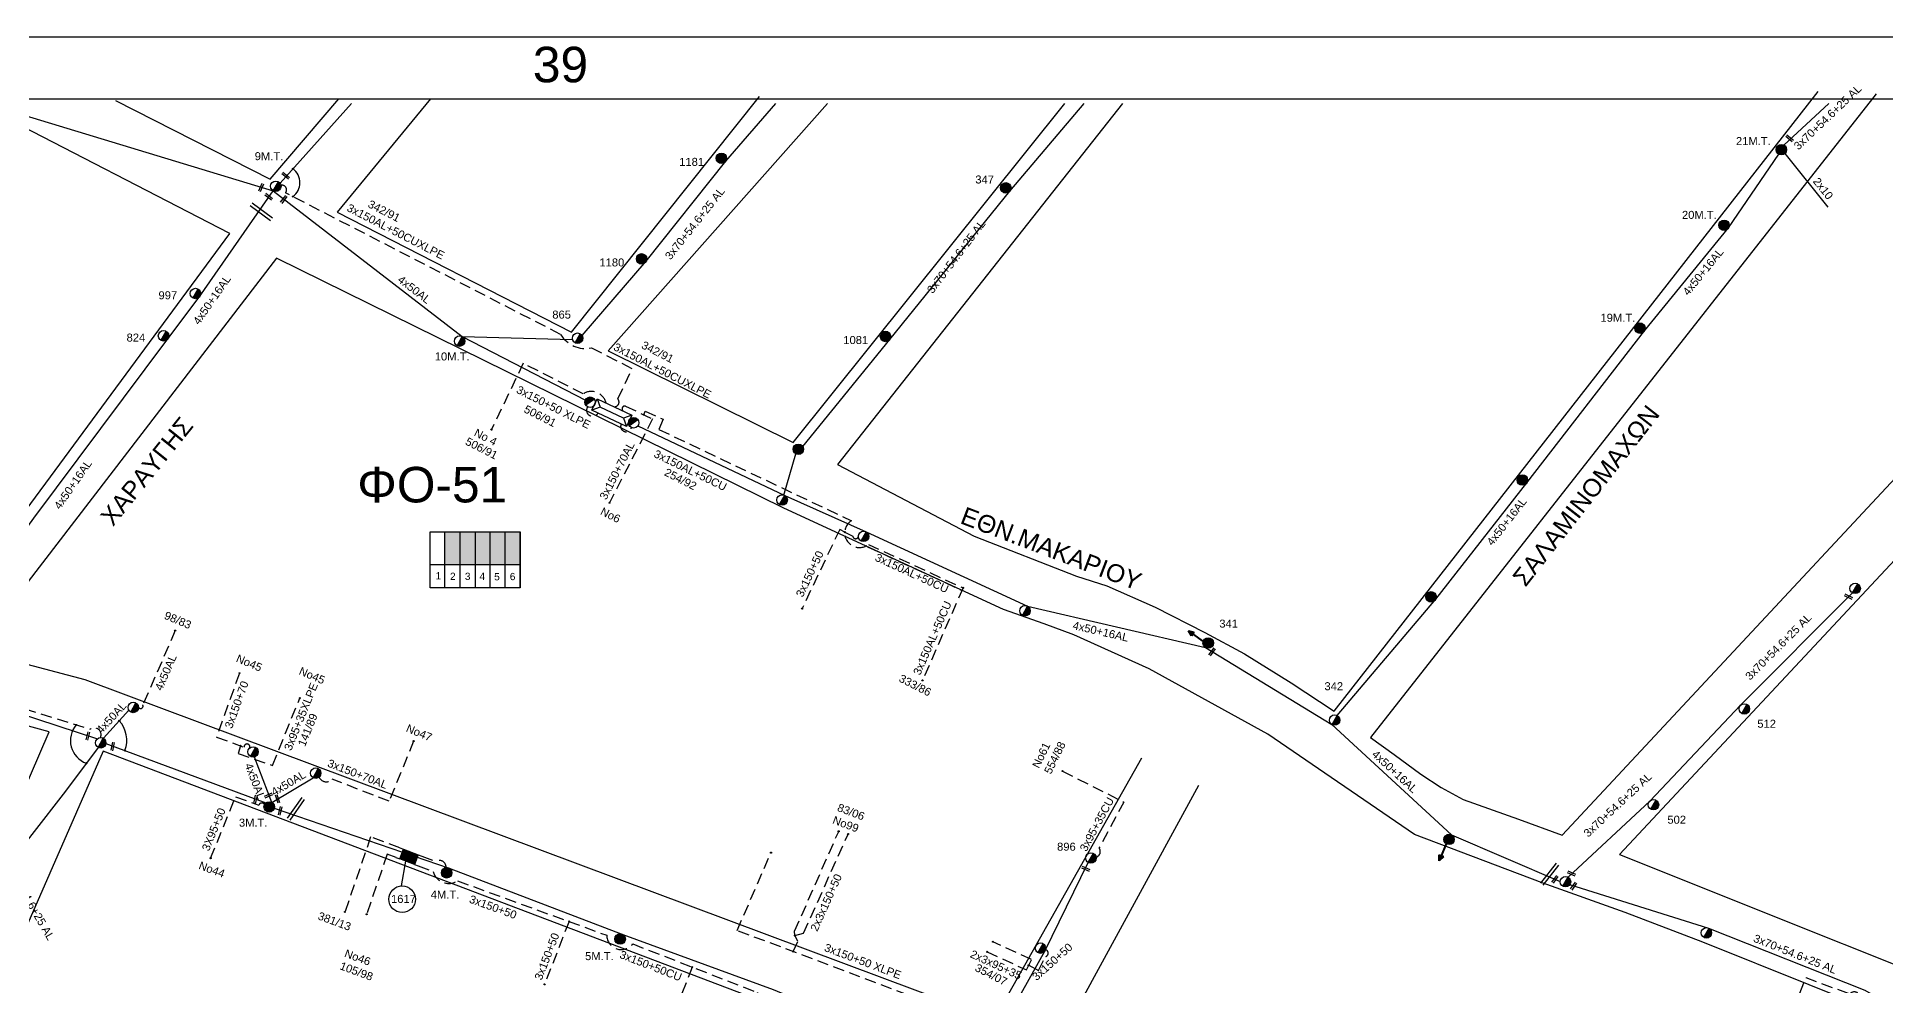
# Model space of a CAD drawing. Header units: millimetres. Extents: x 4998 to 7216, y 1887 to 2914.
# Drawn here: x 6027.5 to 6443.3, y 2695.1 to 2908.5 of the extents above; entities that cross this region are included whole.
import ezdxf
from ezdxf.enums import TextEntityAlignment as Align

# ---------------------------------------------------------------- set-up
doc = ezdxf.new("R2010")
doc.units = ezdxf.units.MM
doc.linetypes.add('DASHED', pattern=[19.05, 12.7, -6.35])
for name, color, linetype, lineweight in [('2x10', 7, 'Continuous', 30), ('3x150+50', 7, 'Continuous', 30), ('3x150+50 XLPE', 7, 'SYN_LINE', 30), ('3x150+70', 7, 'Continuous', 30), ('3x150+70AL', 7, 'DASHED', 30), ('3x150AL+50CU', 7, 'Continuous', 30), ('3x70+54.6+25 AL', 7, 'SYN_LINE', 30), ('3x95+35', 7, 'Continuous', 30), ('3x95+35XLPE', 7, 'Continuous', 30), ('3X95+50', 7, 'Continuous', 30), ('4x120+25 AL', 7, 'SYN_LINE', 30), ('4x50', 7, 'Continuous', 30), ('4x50+16AL', 7, 'Continuous', 30), ('4x50AL', 7, 'Continuous', 30), ('Υπόβαθρο ΔΕΗ', 7, 'Continuous', 30)]:
    doc.layers.add(name, color=color, linetype=linetype, lineweight=lineweight)
for name, color, linetype in [('3x50+35CU', 7, 'Continuous'), ('Link Box 4 Διευθύνσεων', 7, 'Continuous'), ('Pillar OTE', 7, 'Continuous'), ('text οδών', 7, 'Continuous'), ('text_kalodion', 7, 'Continuous'), ('Άγνωστα', 7, 'Continuous'), ('ΑΓΝΩΣΤΟ ΕΝΑΕΡΙΟ ΚΑΛΩΔΙΟ', 7, 'Continuous'), ('Ασφαλειοκιβώτια Χ.Τ 9 αναχωρήσεων', 7, 'Continuous'), ('Επίτονοι', 7, 'Continuous'), ('Επιγραφές - Σχήματα', 7, 'Continuous'), ('Καλώδια ΧΤ   3x150AL+50XLPE', 7, 'DASHED'), ('Μηχανική τομή', 7, 'Continuous'), ('Στύλος Ξύλινος', 7, 'Continuous'), ('Στύλος Ξύλινος @ 1', 7, 'Continuous'), ('Στύλος ΦΜ', 7, 'Continuous'), ('Στύλος ΦΜ @ 1', 7, 'Continuous'), ('Συνδέσεις', 7, 'Continuous'), ('Τομή', 7, 'Continuous'), ('Υποσταθμός εναέριος 2 στύλων', 7, 'Continuous'), ('Υποσταθμός πόλεως', 7, 'Continuous')]:
    doc.layers.add(name, color=color, linetype=linetype)
doc.styles.add('arial', font='ARIAL.TTF')
doc.styles.get("Standard").update_dxf_attribs({"font": 'ARIAL.TTF'})
doc.linetypes.add('SYN_LINE', pattern='A,0.5,-0.0001,["/\\/\\/\\/",Standard,S=0.1,R=0,X=0,Y=-0.05],-0.25', length=0.7501)

# ---------------------------------------------------------------- blocks, each defined once
blk = doc.blocks.new('ΥΠΑΡΧΩΝ ΤΣΙΜΕΝΤΕΝΙΟΣ ΣΤΥΛΟΣ')
at = {"layer": 'Στύλος ΦΜ'}
blk.add_hatch(color=7, dxfattribs=at).paths.add_polyline_path([(-1.29, -2.28, 0.574793), (2.62, 0, 0.268822), (1.3, 2.27)])
at = {"layer": 'Στύλος ΦΜ', "color": 7}
blk.add_line((-1.29, -2.28), (1.3, 2.27), dxfattribs=at)
blk.add_circle((0, 0), 2.62, dxfattribs=at)
at = {"layer": 'Στύλος ΦΜ', "flags": 4}
for tag, p in [('ΑΡΙΘΜΟΣ', (-4.68, 8.05)), ('ΤΥΠΟΣ', (-4.91, 3.03))]:
    blk.add_attdef(tag, p, '', height=4, dxfattribs=at)
blk = doc.blocks.new('ΥΠΑΡΧΩΝ ΞΥΛΙΝΟΣ ΣΤΥΛΟΣ')
at = {"layer": 'Στύλος Ξύλινος'}
h = blk.add_hatch(color=7, dxfattribs=at)
h.paths.add_polyline_path([(-2.62, 0, 0.270008), (-1.29, -2.28), (1.3, 2.27, 0.576266)])
h.paths.add_polyline_path([(-1.29, -2.28, 0.574793), (2.62, 0, 0.268822), (1.3, 2.27)])
at = {"layer": 'Στύλος Ξύλινος', "color": 7}
blk.add_line((-1.29, -2.28), (1.3, 2.27), dxfattribs=at)
blk.add_circle((0, 0), 2.62, dxfattribs=at)
at = {"layer": 'Στύλος Ξύλινος', "flags": 4}
for tag, p in [('ΑΡΙΘΜΟΣ', (-4.91, 8.6)), ('ΤΥΠΟΣ', (-4.85, 3.39))]:
    blk.add_attdef(tag, p, '', height=4, dxfattribs=at)
blk = doc.blocks.new('ΥΠΟΣΤΑΘΜΟΣ ΕΝΑΕΡΙΟΣ ΕΠΙ 2 ΣΤΥΛΩΝ')
at = {"layer": 'Υποσταθμός εναέριος 2 στύλων', "linetype": 'Continuous'}
for points in [[(-11.97, -2.11, 0.574793), (-8.45, -0.07, 0.268822), (-9.64, 1.98)], [(9.68, -2.15, 0.574793), (13.19, -0.1, 0.268822), (12.01, 1.95)]]:
    blk.add_hatch(color=256, dxfattribs=at).paths.add_polyline_path(points)
for p, q in [((-11.97, -2.11), (-9.64, 1.98)), ((9.68, -2.15), (12.01, 1.95))]:
    blk.add_line(p, q, dxfattribs=at)
for centre in [(-10.81, -0.07), (10.84, -0.1)]:
    blk.add_circle(centre, 2.36, dxfattribs=at)
at = {"layer": 'Υποσταθμός πόλεως', "linetype": 'Continuous', "ltscale": 40}
blk.add_lwpolyline([(-8.57, 2.82), (8.57, 2.82), (8.57, -2.82), (-8.57, -2.82)], close=True, dxfattribs=at)
for points in [[(-5.75, 0), (-8.57, 2.82)], [(-8.57, -2.82), (-5.75, 0)], [(-5.75, 0), (5.75, 0)], [(5.75, 0), (8.57, 2.82)], [(8.57, -2.82), (5.75, 0)]]:
    blk.add_lwpolyline(points, dxfattribs=at)
at = {"layer": 'Υποσταθμός εναέριος 2 στύλων', "ltscale": 40, "flags": 1}
for tag, p in [('ΜΕΤΑΣΧΗΜΑΤΙΣΜΟΣ', (14.09, 2.51)), ('ΙΣΧΥΣ', (14.07, -0.28)), ('ΑΡΙΘΜΟΣ', (14.19, -3))]:
    blk.add_attdef(tag, p, '', height=1.8, dxfattribs=at)
blk = doc.blocks.new('ΜΗΧΑΝΙΚΗ ΤΟΜΗ')
at = {"layer": 'Μηχανική τομή', "ltscale": 40}
for p, q in [((-1.9, 0.8), (5.7, 0.8)), ((-1.9, -0.8), (5.7, -0.8))]:
    blk.add_line(p, q, dxfattribs=at)
blk = doc.blocks.new('_ΣΥΝΔΕΣΗ')
at = {"layer": 'Συνδέσεις', "linetype": 'SYN_LINE', "ltscale": 40}
blk.add_hatch(color=256, dxfattribs=at).paths.add_polyline_path([(0.5, 0, 1), (-0.5, 0, 1)])
at = {"layer": 'Συνδέσεις'}
blk.add_circle((0, 0), 0.5, dxfattribs=at)
blk = doc.blocks.new('ΤΟΜΗ')
at = {"layer": 'Τομή', "ltscale": 40}
for p, q in [((-5.7, 0), (17.1, 0)), ((-5.7, -2.8), (17.1, -2.8))]:
    blk.add_line(p, q, dxfattribs=at)
blk = doc.blocks.new('ΕΠΙΤΟΝΟΣ')
at = {"layer": 'Επίτονοι', "lineweight": 40, "ltscale": 40}
blk.add_hatch(color=256, dxfattribs=at).paths.add_polyline_path([(-1.13, 6.47), (0, 9.1), (1.13, 6.47)])
for p, q in [((-1.13, 6.47), (0, 9.1)), ((1.13, 6.47), (-1.13, 6.47)), ((-1.13, 6.47), (0, 6.47)), ((0, 9.1), (1.13, 6.47)), ((0, 6.47), (0, 0))]:
    blk.add_line(p, q, dxfattribs=at)
blk = doc.blocks.new('LINK BOX 4 ΑΝΑΧΩΡΗΣΕΩΝ')
at = {"layer": 'Link Box 4 Διευθύνσεων', "ltscale": 40}
blk.add_hatch(color=256, dxfattribs=at).paths.add_polyline_path([(-3.54, 0), (-3.54, -4.67), (3.54, -4.67), (3.54, 0)])
for p, q in [((-3.54, 0), (-5.33, 0)), ((5.33, 0), (3.54, 0)), ((-3.54, -4.67), (-5.33, -4.67)), ((5.33, -4.67), (3.54, -4.67))]:
    blk.add_line(p, q, dxfattribs=at)
blk.add_lwpolyline([(-3.54, -4.67), (-3.54, 0), (3.54, 0), (3.54, -4.67)], close=True, dxfattribs=at)

msp = doc.modelspace()

# ---------------------------------------------------------------- hatches: boundary and pattern name
at = {"layer": 'Ασφαλειοκιβώτια Χ.Τ 9 αναχωρήσεων', "lineweight": -3}
for color, points in [(85, [(6122.71, 2797.12), (6119.27, 2797.12), (6119.27, 2789.76), (6122.71, 2789.76)]), (2, [(6122.71, 2789.76), (6126.15, 2789.76), (6126.15, 2797.12), (6122.71, 2797.12)]), (1, [(6129.45, 2797.12), (6126.15, 2797.12), (6126.15, 2789.76), (6129.45, 2789.75)]), (6, [(6129.45, 2789.75), (6132.83, 2789.75), (6132.83, 2797.12), (6129.45, 2797.12)]), (5, [(6132.83, 2789.75), (6136.23, 2789.75), (6136.23, 2797.12), (6132.83, 2797.12)])]:
    msp.add_hatch(color=color, dxfattribs=at).paths.add_polyline_path(points)

# ---------------------------------------------------------------- linework, layer by layer
at = {"lineweight": -3}
msp.add_lwpolyline([(5037.13, 2894.56), (6989.09, 2894.56), (6989.09, 1899.95), (5037.13, 1899.95)], close=True, dxfattribs=at)
at = {"layer": '2x10', "color": 133, "linetype": 'SYN_LINE', "lineweight": -3, "ltscale": 20}
msp.add_lwpolyline([(6420.72, 2882.25), (6430.42, 2870.18)], dxfattribs=at)
at = {"layer": '3x150+50', "color": 1, "linetype": 'DASHED', "lineweight": -3, "ltscale": 0.2}
msp.add_lwpolyline([(6209.23, 2797.03), (6208.11, 2797.65), (6199.63, 2779.82)], dxfattribs=at)
msp.add_lwpolyline([(6209.23, 2797.03), (6211.04, 2796.11, 1.019293), (6212.32, 2796.34, 2.513732)], format="xyb", dxfattribs=at)
at = {"layer": '3x150+50', "color": 151, "linetype": 'DASHED', "lineweight": -3, "ltscale": 0.2}
for points in [[(6109.11, 2725.97), (6102.58, 2728.45), (6096.79, 2711.54)], [(6108.28, 2723.79), (6106.31, 2724.53), (6101.68, 2711.03)], [(6147.22, 2709.4), (6141.7, 2695.25)], [(6174.93, 2699.13), (6168.55, 2682.82)]]:
    msp.add_lwpolyline(points, dxfattribs=at)
at = {"layer": '3x150+50', "color": 173, "linetype": 'DASHED', "lineweight": -3, "ltscale": 0.2}
for points in [[(6198.03, 2706.24), (6197.96, 2707.21), (6207.87, 2729.68)], [(6198.03, 2706.24), (6199.98, 2706.75), (6209.98, 2729.08)], [(6197.62, 2702.61), (6198.67, 2704.96), (6198.03, 2706.24)]]:
    msp.add_lwpolyline(points, dxfattribs=at)
at = {"layer": '3x150+50', "color": 151, "linetype": 'DASHED', "lineweight": -3, "ltscale": 0.2}
for points in [[(6114.09, 2724.07), (6117.18, 2722.9, -0.609288), (6119.55, 2721.54, 0.354978)], [(6113.26, 2721.89), (6116.62, 2720.62, 0.507922), (6122.1, 2718.55), (6155.7, 2706.3, 0.714193), (6161.55, 2704.35), (6189.5, 2693.44, 0.353116), (6202.84, 2688.8), (6223.64, 2680.35, 0.554237), (6231.5, 2676.23)]]:
    msp.add_lwpolyline(points, format="xyb", dxfattribs=at)
at = {"layer": '3x150+50', "color": 173, "linetype": 'DASHED', "lineweight": -3, "ltscale": 0.2}
msp.add_lwpolyline([(6250.62, 2699.53), (6252.79, 2698.37), (6254.45, 2701.5, 0.719388), (6254.4, 2703.09, 10.281681)], format="xyb", dxfattribs=at)
at = {"layer": '3x150+50 XLPE', "color": 5, "linetype": 'DASHED', "lineweight": -3, "ltscale": 0.2}
msp.add_lwpolyline([(6155.53, 2826.1, 0.522003), (6150.42, 2828.18), (6136.92, 2835.04), (6129.74, 2820.12)], format="xyb", dxfattribs=at)
at = {"layer": '3x150+50 XLPE', "color": 85, "linetype": 'DASHED', "lineweight": -3, "ltscale": 0.2}
msp.add_lwpolyline([(5905.36, 2806.38), (5901.48, 2798.3), (5958.14, 2777.97, -0.269957), (5965.81, 2774.47), (5984.46, 2770.33), (6002.34, 2765.47), (6002.91, 2764.03), (6039.5, 2752.67, -0.780272), (6041.79, 2750.79)], format="xyb", dxfattribs=at)
at = {"layer": '3x150+50 XLPE', "color": 173, "linetype": 'DASHED', "lineweight": -3, "ltscale": 0.2}
for points in [[(6185.03, 2707.36), (6192.64, 2724.87)], [(6237.34, 2677.72), (6241.17, 2686.18), (6185.03, 2707.36)]]:
    msp.add_lwpolyline(points, dxfattribs=at)
at = {"layer": '3x150+50 XLPE', "color": 2, "linetype": 'DASHED', "lineweight": -3, "ltscale": 0.2}
msp.add_arc((6152.51, 2824.47), 1.36, 145.2282, 332.5084, dxfattribs=at)
at = {"layer": '3x150+50 XLPE', "color": 133, "linetype": 'DASHED', "lineweight": -3, "ltscale": 0.2}
msp.add_arc((6160.06, 2820.87), 1.24, 155.208, 346.6774, dxfattribs=at)
at = {"layer": '3x150+70', "color": 2, "linetype": 'DASHED', "lineweight": -3, "ltscale": 0.2}
msp.add_lwpolyline([(6073.06, 2765.28), (6067.88, 2750.92), (6074.12, 2748.65, -1.281581), (6075.36, 2748.46, -0.019849)], format="xyb", dxfattribs=at)
at = {"layer": '3x150+70AL', "color": 1, "linetype": 'DASHED', "lineweight": -3, "ltscale": 0.2}
msp.add_lwpolyline([(6159.35, 2824.3, -0.778224), (6159.9, 2825.41), (6166, 2822.53), (6156.32, 2803.66)], format="xyb", dxfattribs=at)
at = {"layer": '3x150+70AL', "color": 2, "linetype": 'DASHED', "lineweight": -3, "ltscale": 0.2}
msp.add_lwpolyline([(6112.25, 2750), (6106.74, 2736.47), (6093.94, 2741.41, -0.532575), (6090.98, 2741.89, 225.954565)], format="xyb", dxfattribs=at)
at = {"layer": '3x150AL+50CU', "color": 6, "linetype": 'DASHED', "lineweight": -3, "ltscale": 0.2}
msp.add_lwpolyline([(6157.33, 2825.26, 0.650672), (6158.2, 2827.04), (6161.39, 2833.81), (6152.27, 2838.5, -0.314814), (6145.28, 2841.56), (6083.42, 2873.42, 0.71637), (6082.38, 2875.11, -1.554702)], format="xyb", dxfattribs=at)
at = {"layer": '3x150AL+50CU', "color": 1, "linetype": 'DASHED', "lineweight": -3, "ltscale": 0.2}
msp.add_lwpolyline([(6164.01, 2823.47), (6164.35, 2824.27), (6168.36, 2822.44), (6167.43, 2820.15), (6210.72, 2799.61, 1.047974), (6214.54, 2794.29), (6235.84, 2784.5), (6226.73, 2763.68)], format="xyb", dxfattribs=at)
at = {"layer": '3x50+35CU', "color": 151, "linetype": 'DASHED', "lineweight": -3, "ltscale": 0.2}
msp.add_lwpolyline([(6420.18, 2682.5), (6425.43, 2696.81), (6435.32, 2693.09, -0.361506), (6437.11, 2693.32, 15.01312)], format="xyb", dxfattribs=at)
at = {"layer": '3x70+54.6+25 AL', "color": 2, "linetype": 'SYN_LINE', "lineweight": -3, "ltscale": 20}
for points in [[(6150.13, 2841.31), (6164.57, 2858.01), (6182.45, 2880.52), (6193.71, 2893.51)], [(6123.18, 2841.06), (6147.98, 2840.42)]]:
    msp.add_lwpolyline(points, dxfattribs=at)
at = {"layer": '3x70+54.6+25 AL', "color": 85, "linetype": 'SYN_LINE', "lineweight": -3, "ltscale": 20}
msp.add_lwpolyline([(6199.77, 2816.35), (6219.36, 2840.4), (6246.36, 2873.77), (6263.1, 2893.51)], dxfattribs=at)
at = {"layer": '3x70+54.6+25 AL', "color": 133, "linetype": 'SYN_LINE', "lineweight": -3, "ltscale": 20}
msp.add_lwpolyline([(6420.53, 2884.16), (6430.64, 2893.51)], dxfattribs=at)
at = {"layer": '3x70+54.6+25 AL', "color": 85, "linetype": 'SYN_LINE', "lineweight": -3, "ltscale": 10}
msp.add_lwpolyline([(6195.56, 2805.38), (6198.21, 2814.67)], dxfattribs=at)
at = {"layer": '3x95+35', "color": 173, "linetype": 'DASHED', "lineweight": -3, "ltscale": 0.2}
msp.add_lwpolyline([(6258.22, 2743.25), (6272.01, 2736.29), (6266.43, 2725.93, -0.558123), (6265.77, 2723.91, -4.752382)], format="xyb", dxfattribs=at)
msp.add_lwpolyline([(6241.25, 2702.57), (6250.11, 2698.48), (6251.25, 2700.84), (6242.57, 2704.84)], dxfattribs=at)
at = {"layer": '3x95+35XLPE', "color": 2, "linetype": 'DASHED', "lineweight": -3, "ltscale": 0.2}
msp.add_lwpolyline([(6073.29, 2748.95), (6072.8, 2747.19), (6080.52, 2744.54), (6086.64, 2759.67)], dxfattribs=at)
at = {"layer": '3X95+50', "color": 2, "linetype": 'DASHED', "lineweight": -3, "ltscale": 0.2}
msp.add_lwpolyline([(6066.58, 2723.64), (6072.19, 2737.47), (6077.44, 2735.6, -0.646382), (6078.71, 2735.71, -3.948128)], format="xyb", dxfattribs=at)
at = {"layer": '4x120+25 AL', "color": 133, "linetype": 'SYN_LINE', "lineweight": -3, "ltscale": 20}
for points in [[(6371.96, 2719.37), (6390.33, 2736.51), (6410.83, 2758.13), (6435.96, 2783.36)], [(6461.25, 2681.01), (6438.77, 2693.87), (6403.66, 2707.85), (6372.32, 2717.66)]]:
    msp.add_lwpolyline(points, dxfattribs=at)
at = {"layer": '4x50', "color": 2, "lineweight": -3, "ltscale": 0.2}
for points in [[(5960.81, 2772.74), (6000.12, 2763.91), (6041.13, 2750.55)], [(6043.02, 2749.49), (6079, 2736.08)]]:
    msp.add_lwpolyline(points, dxfattribs=at)
at = {"layer": '4x50+16AL', "lineweight": -3, "ltscale": 0.2}
msp.add_lwpolyline([(6320.01, 2755.76), (6342.19, 2781.93), (6362.67, 2808.17), (6389.14, 2842.36), (6408.08, 2865.54), (6419.37, 2882.11)], dxfattribs=at)
at = {"layer": '4x50+16AL', "color": 27, "lineweight": -3, "ltscale": 0.2}
msp.add_lwpolyline([(6000.47, 2763.78), (6026.78, 2800.19), (6056.94, 2840.56), (6064.02, 2849.96), (6080.64, 2873.87)], dxfattribs=at)
at = {"layer": '4x50+16AL', "color": 85, "lineweight": -3, "ltscale": 0.2}
for points in [[(6162.67, 2820.94), (6195.73, 2805.3), (6214.05, 2797.1)], [(6214.05, 2797.1), (6250.36, 2780.35), (6290.42, 2771.06), (6318.84, 2753.72), (6345.76, 2728.9), (6370.19, 2718.4)], [(6041.27, 2748.59), (6033.92, 2738.71), (6018.7, 2719.26), (6001.25, 2680.15)]]:
    msp.add_lwpolyline(points, dxfattribs=at)
at = {"layer": '4x50+16AL', "color": 173, "lineweight": -3, "ltscale": 0.2}
msp.add_lwpolyline([(6237.95, 2676.58), (6245.41, 2686.92), (6254.24, 2702.73), (6264.03, 2722.66)], dxfattribs=at)
at = {"layer": '4x50AL', "color": 2, "lineweight": -3, "ltscale": 0.2}
for points in [[(6018.14, 2892.86), (6080.64, 2873.87), (6123.18, 2841.06), (6150.88, 2826.76)], [(6042.44, 2750.64), (6048.18, 2756.93)], [(6080.34, 2736.2), (6076.42, 2746.42)], [(6080.34, 2736.2), (6089.64, 2741.76)]]:
    msp.add_lwpolyline(points, dxfattribs=at)
at = {"layer": '4x50AL', "color": 2, "linetype": 'DASHED', "lineweight": -3, "ltscale": 0.2}
msp.add_lwpolyline([(6058.61, 2774.87), (6051.32, 2758.13, -1.003938), (6050.35, 2757.65, -95.751298)], format="xyb", dxfattribs=at)
at = {"layer": 'Pillar OTE', "lineweight": -3, "ltscale": 40}
for points in [[(6115.94, 2784.48), (6115.94, 2797.12), (6136.23, 2797.12), (6136.23, 2784.47), (6115.94, 2784.49)], [(6119.27, 2784.48), (6119.27, 2797.12)], [(6122.71, 2784.48), (6122.71, 2797.12)], [(6126.15, 2784.48), (6126.15, 2797.12)], [(6129.45, 2784.47), (6129.45, 2797.12)], [(6132.83, 2784.47), (6132.83, 2797.12)], [(6136.23, 2784.47), (6136.23, 2797.12)], [(6115.94, 2789.77), (6136.23, 2789.75)]]:
    msp.add_lwpolyline(points, dxfattribs=at)
at = {"layer": 'ΑΓΝΩΣΤΟ ΕΝΑΕΡΙΟ ΚΑΛΩΔΙΟ', "color": 6, "lineweight": -3, "ltscale": 0.2}
msp.add_lwpolyline([(6082.19, 2875.58), (6098.29, 2893.51)], dxfattribs=at)
at = {"layer": 'ΑΓΝΩΣΤΟ ΕΝΑΕΡΙΟ ΚΑΛΩΔΙΟ', "color": 1, "lineweight": -3, "ltscale": 0.2}
msp.add_lwpolyline([(6080.9, 2734.88), (6120.26, 2721.39), (6159.29, 2706.47), (6193.12, 2694.09), (6226.56, 2680.23)], dxfattribs=at)
at = {"layer": 'Επιγραφές - Σχήματα', "lineweight": -3}
msp.add_lwpolyline([(4997.89, 2908.51), (7215.51, 2908.51), (7216.21, 1889.37), (4997.89, 1889.37)], close=True, dxfattribs=at)
at = {"layer": 'Καλώδια ΧΤ   3x150AL+50XLPE', "linetype": 'DASHED', "lineweight": -3, "ltscale": 0.2}
msp.add_lwpolyline([(6214.38, 2793.73), (6235.6, 2783.93)], dxfattribs=at)
at = {"layer": 'Υπόβαθρο ΔΕΗ', "color": 7, "lineweight": -3}
for points in [[(6045.18, 2894.24), (6079.97, 2876.52), (6095.4, 2894.56)], [(6116.06, 2894.56), (6095.06, 2869.06), (6147.76, 2842.07), (6190.03, 2895.13)], [(6271.74, 2893.51), (6207.59, 2812.23), (6238.34, 2796.12), (6261.34, 2787.1), (6268.23, 2784.92), (6279.05, 2780.13), (6290.24, 2774.45), (6299.16, 2769.67), (6309.66, 2763.13), (6319.36, 2756.71), (6428.19, 2896.24)], [(6441.28, 2895.68), (6327.5, 2750.83), (6332.82, 2746.98), (6338.81, 2742.53), (6343.4, 2739.54), (6348.35, 2736.89), (6360.77, 2732.42), (6370.66, 2728.8), (6486.18, 2852.76)], [(6205.32, 2893.51), (6155.99, 2837.86), (6197.61, 2817.19), (6258.78, 2893.51)], [(6288.81, 2740), (6256.7, 2681.07), (6350.17, 2647.41), (6380.79, 2637.51), (6424.23, 2623.63), (6450.14, 2685.57), (6402.3, 2704.77), (6384.78, 2711.43), (6366.11, 2718.12), (6337.44, 2728.98), (6304.38, 2751.56), (6277.69, 2766.28), (6260.78, 2773.93), (6254.06, 2776.39), (6244.95, 2779.61), (6195.54, 2802.43), (6081.43, 2858.71), (6081.43, 2858.71), (6013.51, 2770.41), (6038.31, 2763.87), (6242.81, 2687.34), (6276.04, 2746.23)], [(6514.24, 2767.54), (6539.95, 2796.32), (6495.73, 2844.63), (6383.5, 2724.44), (6584.62, 2644.01), (6608.42, 2665.81), (6603.75, 2725.47), (6546.94, 2789.21), (6520.82, 2759.82)]]:
    msp.add_lwpolyline(points, dxfattribs=at)
for points in [[(6070.88, 2864.27), (6017.06, 2892.03), (5966.32, 2783.11), (6003.76, 2773.24)], [(5960.89, 2771.16), (5926.78, 2699.19), (5905.72, 2652.88), (5972.35, 2617.79), (6030.29, 2752.07)], [(6042.4, 2747.75), (6012.34, 2679.06), (6188.62, 2593.02), (6235.78, 2674.27)]]:
    msp.add_lwpolyline(points, close=True, dxfattribs=at)
at = {"layer": 'Υπόβαθρο ΔΕΗ', "lineweight": -3}
msp.add_lwpolyline([(6110.45, 2722.96), (6109.42, 2717.39)], dxfattribs=at)
msp.add_circle((6109.66, 2714.4), 3, dxfattribs=at)
for centre, radius, start, end in [((6082.78, 2875.72), 3.89, 306.1388, 53.1681), ((6040.43, 2750.12), 5.4, 139.1266, 250.4227), ((6041.21, 2750.2), 6.51, 339.2597, 42.257)]:
    msp.add_arc(centre, radius, start, end, dxfattribs=at)

# ---------------------------------------------------------------- block references
at = {"layer": 'Link Box 4 Διευθύνσεων', "lineweight": -3, "xscale": 0.4999999999999997, "yscale": 0.4999999999999997, "zscale": 0.4999999999999997, "rotation": 159.1944483026437}
msp.add_blockref('LINK BOX 4 ΑΝΑΧΩΡΗΣΕΩΝ', (6110.77, 2722.84), dxfattribs=at)
at = {"layer": 'Επίτονοι', "lineweight": -3}
for p, xscale, yscale, zscale, rotation in [((6289.87, 2772.42), 0.4499999999998182, 0.4499999999998182, 0.4499999999998182, 54.41795069260478), ((6344.59, 2726.86), 0.449999999999818, 0.449999999999818, 0.449999999999818, 157.069327079436)]:
    msp.add_blockref('ΕΠΙΤΟΝΟΣ', p, dxfattribs=dict(at, xscale=xscale, yscale=yscale, zscale=zscale, rotation=rotation))
at = {"layer": 'Μηχανική τομή', "lineweight": -3}
for p, xscale, yscale, zscale, rotation in [((6421.42, 2886.04), 0.2499999999999677, 0.2499999999999677, 0.2499999999999677, 320.1295855198439), ((6083.06, 2877.62), 0.2499999999999677, 0.2499999999999677, 0.2499999999999677, 321.9749035657328), ((6077.78, 2874.2), 0.2499999999999677, 0.2499999999999677, 0.2499999999999677, 66.62768869791381), ((6079.27, 2872.86), 0.2499999999999677, 0.2499999999999677, 0.2499999999999677, 321.9749035657328), ((6082.77, 2871.55), 0.2499999999999677, 0.2499999999999677, 0.2499999999999677, 53.19867403427855), ((6434.55, 2782.76), 0.2499999999999677, 0.2499999999999677, 0.2499999999999677, 335.5582107174905), ((6291.62, 2769.72), 0.2499999999999677, 0.2499999999999677, 0.2499999999999677, 53.19867403427855), ((6038.9, 2750.69), 0.2499999999999676, 0.2499999999999676, 0.2499999999999676, 76.98572877940008), ((6044.47, 2748.35), 0.2499999999999676, 0.2499999999999676, 0.2499999999999676, 76.98572877940008), ((6076.58, 2736.38), 0.2499999999999676, 0.2499999999999676, 0.2499999999999676, 76.98572877940008), ((6079.21, 2737.62), 0.2499999999999677, 0.2499999999999677, 0.2499999999999677, 22.61432423470439), ((6081.8, 2736.51), 0.2499999999999676, 0.2499999999999676, 0.2499999999999676, 107.8933684244198), ((6082.16, 2733.84), 0.2499999999999676, 0.2499999999999676, 0.2499999999999676, 76.98572877940008), ((6263.92, 2721.04), 0.2499999999999676, 0.2499999999999676, 0.2499999999999676, 156.3949437091908), ((6368.76, 2718.49), 0.2499999999999677, 0.2499999999999677, 0.2499999999999677, 53.94283530958715), ((6372.26, 2720.44), 0.2499999999999677, 0.2499999999999677, 0.2499999999999677, 335.5582107174905), ((6372.96, 2716.98), 0.2499999999999677, 0.2499999999999677, 0.2499999999999677, 53.94283530958715)]:
    msp.add_blockref('ΜΗΧΑΝΙΚΗ ΤΟΜΗ', p, dxfattribs=dict(at, xscale=xscale, yscale=yscale, zscale=zscale, rotation=rotation))
at = {"layer": 'Στύλος Ξύλινος @ 1', "lineweight": -3, "ltscale": 40}
ref = msp.add_blockref('ΥΠΑΡΧΩΝ ΞΥΛΙΝΟΣ ΣΤΥΛΟΣ', (6419.95, 2883.14), dxfattribs=dict(at, xscale=0.4499999999997448, yscale=0.4499999999997448, zscale=0.4499999999997448))
ref.add_attrib('ΤΥΠΟΣ', '21M.T.', (6409.73, 2884.17), dxfattribs={"layer": 'Στύλος Ξύλινος', "height": 1.8, "flags": 4})
ref = msp.add_blockref('ΥΠΑΡΧΩΝ ΞΥΛΙΝΟΣ ΣΤΥΛΟΣ', (6181.48, 2881.2), dxfattribs=dict(at, xscale=0.4499999999997448, yscale=0.4499999999997448, zscale=0.4499999999997448))
ref.add_attrib('ΤΥΠΟΣ', '1181', (6171.99, 2879.49), dxfattribs={"layer": 'Στύλος Ξύλινος', "height": 1.8, "flags": 4})
ref = msp.add_blockref('ΥΠΑΡΧΩΝ ΞΥΛΙΝΟΣ ΣΤΥΛΟΣ', (6245.46, 2874.53), dxfattribs=dict(at, xscale=0.4499999999997448, yscale=0.4499999999997448, zscale=0.4499999999997448))
ref.add_attrib('ΤΥΠΟΣ', '347', (6238.61, 2875.52), dxfattribs={"layer": 'Στύλος Ξύλινος', "height": 1.8, "flags": 4})
ref = msp.add_blockref('ΥΠΑΡΧΩΝ ΞΥΛΙΝΟΣ ΣΤΥΛΟΣ', (6407.05, 2866.12), dxfattribs=dict(at, xscale=0.4499999999997448, yscale=0.4499999999997448, zscale=0.4499999999997448))
ref.add_attrib('ΤΥΠΟΣ', '20M.T.', (6397.58, 2867.56), dxfattribs={"layer": 'Στύλος Ξύλινος', "height": 1.8, "flags": 4})
ref = msp.add_blockref('ΥΠΑΡΧΩΝ ΞΥΛΙΝΟΣ ΣΤΥΛΟΣ', (6163.53, 2858.56), dxfattribs=dict(at, xscale=0.4499999999997448, yscale=0.4499999999997448, zscale=0.4499999999997448))
ref.add_attrib('ΤΥΠΟΣ', '1180', (6154.04, 2856.85), dxfattribs={"layer": 'Στύλος Ξύλινος', "height": 1.8, "flags": 4})
ref = msp.add_blockref('ΥΠΑΡΧΩΝ ΞΥΛΙΝΟΣ ΣΤΥΛΟΣ', (6388.12, 2842.96), dxfattribs=dict(at, xscale=0.4499999999997448, yscale=0.4499999999997448, zscale=0.4499999999997448))
ref.add_attrib('ΤΥΠΟΣ', '19M.T.', (6379.24, 2844.4), dxfattribs={"layer": 'Στύλος Ξύλινος', "height": 1.8, "flags": 4})
ref = msp.add_blockref('ΥΠΑΡΧΩΝ ΞΥΛΙΝΟΣ ΣΤΥΛΟΣ', (6218.4, 2841.09), dxfattribs=dict(at, xscale=0.4499999999997448, yscale=0.4499999999997448, zscale=0.4499999999997448))
ref.add_attrib('ΤΥΠΟΣ', '1081', (6208.91, 2839.38), dxfattribs={"layer": 'Στύλος Ξύλινος', "height": 1.8, "flags": 4})
at = {"layer": 'Στύλος Ξύλινος @ 1', "lineweight": -3, "ltscale": 40, "xscale": 0.4499999999997448, "yscale": 0.4499999999997448, "zscale": 0.4499999999997448}
for p in [(6198.79, 2815.7), (6361.66, 2808.78), (6341.15, 2782.47), (6345.18, 2727.88)]:
    msp.add_blockref('ΥΠΑΡΧΩΝ ΞΥΛΙΝΟΣ ΣΤΥΛΟΣ', p, dxfattribs=at)
at = {"layer": 'Στύλος Ξύλινος @ 1', "lineweight": -3, "ltscale": 40}
ref = msp.add_blockref('ΥΠΑΡΧΩΝ ΞΥΛΙΝΟΣ ΣΤΥΛΟΣ', (6291, 2772.08), dxfattribs=dict(at, xscale=0.4499999999997448, yscale=0.4499999999997448, zscale=0.4499999999997448))
ref.add_attrib('ΤΥΠΟΣ', '341', (6293.5, 2775.55), dxfattribs={"layer": 'Στύλος Ξύλινος', "height": 1.8, "flags": 4})
ref = msp.add_blockref('ΥΠΑΡΧΩΝ ΞΥΛΙΝΟΣ ΣΤΥΛΟΣ', (6079.76, 2735.18), dxfattribs=dict(at, xscale=0.4499999999997183, yscale=0.4499999999997183, zscale=0.4499999999997183))
ref.add_attrib('ΤΥΠΟΣ', '3M.T.', (6072.94, 2730.75), dxfattribs={"layer": 'Στύλος Ξύλινος', "height": 1.8, "flags": 4})
ref = msp.add_blockref('ΥΠΑΡΧΩΝ ΞΥΛΙΝΟΣ ΣΤΥΛΟΣ', (6119.67, 2720.36), dxfattribs=dict(at, xscale=0.4499999999997154, yscale=0.4499999999997154, zscale=0.4499999999997154))
ref.add_attrib('ΤΥΠΟΣ', '4M.T.', (6116.09, 2714.56), dxfattribs={"layer": 'Στύλος Ξύλινος', "height": 1.8, "flags": 4})
ref = msp.add_blockref('ΥΠΑΡΧΩΝ ΞΥΛΙΝΟΣ ΣΤΥΛΟΣ', (6158.7, 2705.45), dxfattribs=dict(at, xscale=0.4499999999997154, yscale=0.4499999999997154, zscale=0.4499999999997154))
ref.add_attrib('ΤΥΠΟΣ', '5M.T.', (6150.82, 2700.7), dxfattribs={"layer": 'Στύλος Ξύλινος', "height": 1.8, "flags": 4})
at = {"layer": 'Στύλος ΦΜ @ 1', "lineweight": -3, "ltscale": 40}
ref = msp.add_blockref('ΥΠΑΡΧΩΝ ΤΣΙΜΕΝΤΕΝΙΟΣ ΣΤΥΛΟΣ', (6081.23, 2874.9), dxfattribs=dict(at, xscale=0.450000000000137, yscale=0.450000000000137, zscale=0.450000000000137))
ref.add_attrib('ΤΥΠΟΣ', '9M.T.', (6076.49, 2880.77), dxfattribs={"layer": 'Στύλος ΦΜ', "height": 1.8, "flags": 4})
ref = msp.add_blockref('ΥΠΑΡΧΩΝ ΤΣΙΜΕΝΤΕΝΙΟΣ ΣΤΥΛΟΣ', (6063.16, 2850.76), dxfattribs=dict(at, xscale=0.450000000000137, yscale=0.450000000000137, zscale=0.450000000000137))
ref.add_attrib('ΤΥΠΟΣ', '997', (6054.85, 2849.46), dxfattribs={"layer": 'Στύλος ΦΜ', "height": 1.8, "flags": 4})
ref = msp.add_blockref('ΥΠΑΡΧΩΝ ΤΣΙΜΕΝΤΕΝΙΟΣ ΣΤΥΛΟΣ', (6149.13, 2840.69), dxfattribs=dict(at, xscale=0.4500000000001371, yscale=0.4500000000001371, zscale=0.4500000000001371))
ref.add_attrib('ΤΥΠΟΣ', '865', (6143.44, 2845.11), dxfattribs={"layer": 'Στύλος ΦΜ', "height": 1.8, "flags": 4})
ref = msp.add_blockref('ΥΠΑΡΧΩΝ ΤΣΙΜΕΝΤΕΝΙΟΣ ΣΤΥΛΟΣ', (6055.98, 2841.24), dxfattribs=dict(at, xscale=0.450000000000137, yscale=0.450000000000137, zscale=0.450000000000137))
ref.add_attrib('ΤΥΠΟΣ', '824', (6047.67, 2839.94), dxfattribs={"layer": 'Στύλος ΦΜ', "height": 1.8, "flags": 4})
ref = msp.add_blockref('ΥΠΑΡΧΩΝ ΤΣΙΜΕΝΤΕΝΙΟΣ ΣΤΥΛΟΣ', (6122.59, 2840.04), dxfattribs=dict(at, xscale=0.4500000000001371, yscale=0.4500000000001371, zscale=0.4500000000001371))
ref.add_attrib('ΤΥΠΟΣ', '10M.T.', (6117, 2835.69), dxfattribs={"layer": 'Στύλος ΦΜ', "height": 1.8, "flags": 4})
for p, xscale, yscale, zscale in [((6195.14, 2804.28), 0.450000000000137, 0.450000000000137, 0.450000000000137), ((6213.47, 2796.08), 0.450000000000137, 0.450000000000137, 0.450000000000137), ((6436.54, 2784.38), 0.4500000000002256, 0.4500000000002256, 0.4500000000002256), ((6249.78, 2779.33), 0.450000000000137, 0.450000000000137, 0.450000000000137), ((6049.17, 2757.57), 0.4500000000000229, 0.4500000000000229, 0.4500000000000229), ((6041.85, 2749.62), 0.4500000000000229, 0.4500000000000229, 0.4500000000000229), ((6076.12, 2747.56), 0.4500000000000229, 0.4500000000000229, 0.4500000000000229), ((6090.22, 2742.79), 0.4500000000000229, 0.4500000000000229, 0.4500000000000229), ((6371.37, 2718.35), 0.4500000000001703, 0.4500000000001703, 0.4500000000001703), ((6403.08, 2706.83), 0.4500000000001703, 0.4500000000001703, 0.4500000000001703), ((6253.27, 2703.4), 0.4500000000000229, 0.4500000000000229, 0.4500000000000229)]:
    msp.add_blockref('ΥΠΑΡΧΩΝ ΤΣΙΜΕΝΤΕΝΙΟΣ ΣΤΥΛΟΣ', p, dxfattribs=dict(at, xscale=xscale, yscale=yscale, zscale=zscale))
ref = msp.add_blockref('ΥΠΑΡΧΩΝ ΤΣΙΜΕΝΤΕΝΙΟΣ ΣΤΥΛΟΣ', (6319.43, 2754.74), dxfattribs=dict(at, xscale=0.4500000000000106, yscale=0.4500000000000106, zscale=0.4500000000000106))
ref.add_attrib('ΤΥΠΟΣ', '342', (6317.15, 2761.46), dxfattribs={"layer": 'Στύλος ΦΜ', "height": 1.8, "flags": 4})
ref = msp.add_blockref('ΥΠΑΡΧΩΝ ΤΣΙΜΕΝΤΕΝΙΟΣ ΣΤΥΛΟΣ', (6411.61, 2757.25), dxfattribs=dict(at, xscale=0.4500000000002256, yscale=0.4500000000002256, zscale=0.4500000000002256))
ref.add_attrib('ΤΥΠΟΣ', '512', (6414.53, 2753.01), dxfattribs={"layer": 'Στύλος ΦΜ', "height": 1.8, "flags": 4})
ref = msp.add_blockref('ΥΠΑΡΧΩΝ ΤΣΙΜΕΝΤΕΝΙΟΣ ΣΤΥΛΟΣ', (6391.17, 2735.68), dxfattribs=dict(at, xscale=0.4500000000002256, yscale=0.4500000000002256, zscale=0.4500000000002256))
ref.add_attrib('ΤΥΠΟΣ', '502', (6394.3, 2731.41), dxfattribs={"layer": 'Στύλος ΦΜ', "height": 1.8, "flags": 4})
ref = msp.add_blockref('ΥΠΑΡΧΩΝ ΤΣΙΜΕΝΤΕΝΙΟΣ ΣΤΥΛΟΣ', (6264.61, 2723.69), dxfattribs=dict(at, xscale=0.4500000000000229, yscale=0.4500000000000229, zscale=0.4500000000000229))
ref.add_attrib('ΤΥΠΟΣ', '896', (6257, 2725.33), dxfattribs={"layer": 'Στύλος ΦΜ', "height": 1.8, "flags": 4})
at = {"layer": 'Συνδέσεις', "lineweight": -3, "xscale": 0.25, "yscale": 0.25, "zscale": 0.25}
for p in [(6085.11, 2878.83), (6085.07, 2872.58), (6164.01, 2823.47), (6129.74, 2820.12), (6156.32, 2803.66), (6209.23, 2797.03), (6235.85, 2784.5), (6199.63, 2779.82), (6058.61, 2774.87), (6073.06, 2765.28), (6226.73, 2763.68), (6086.64, 2759.68), (6036.35, 2753.65), (6046.03, 2754.58), (6073.29, 2748.95), (6112.25, 2750.01), (6038.62, 2745.03), (6047.3, 2747.89), (6258.22, 2743.25), (6207.87, 2729.69), (6209.98, 2729.08), (6066.58, 2723.64), (6192.64, 2724.88), (6096.79, 2711.55), (6101.68, 2711.03), (6147.22, 2709.4), (6197.62, 2702.62), (6198.03, 2706.24), (6241.25, 2702.57), (6242.57, 2704.84), (6174.93, 2699.13), (6250.62, 2699.53), (6141.7, 2695.25)]:
    msp.add_blockref('_ΣΥΝΔΕΣΗ', p, dxfattribs=at)
at = {"layer": 'Τομή', "lineweight": -3, "xscale": 0.2499999999999996, "yscale": 0.2499999999999996, "zscale": 0.2499999999999996}
for p, rotation in [((6077.04, 2870.31), 323.7669791243418), ((6084.69, 2733.79), 55.01069010783019), ((6368.95, 2720.95), 231.8134934410855)]:
    msp.add_blockref('ΤΟΜΗ', p, dxfattribs=dict(at, rotation=rotation))
at = {"layer": 'Υποσταθμός εναέριος 2 στύλων', "lineweight": -3, "xscale": 0.5000000000003391, "yscale": 0.5000000000003391, "zscale": 0.5000000000003391, "rotation": 154.820714671556}
msp.add_blockref('ΥΠΟΣΤΑΘΜΟΣ ΕΝΑΕΡΙΟΣ ΕΠΙ 2 ΣΤΥΛΩΝ', (6156.84, 2823.93), dxfattribs=at)

# ---------------------------------------------------------------- texts
at = {"lineweight": -3, "ltscale": 30, "char_height": 1.63, "width": 11.2573, "attachment_point": 1}
for s, insert in [('1', (6117.19, 2788.05)), ('2', (6120.43, 2787.91)), ('3', (6123.76, 2787.91)), ('4', (6127.06, 2787.91)), ('5', (6130.36, 2787.83)), ('6', (6133.88, 2787.86))]:
    msp.add_mtext(s, dxfattribs=dict(at, insert=insert))
at = {"layer": 'text οδών', "lineweight": -3}
msp.add_text('ΣΑΛΑΜΙΝΟΜΑΧΩΝ', height=4, rotation=52.0481, dxfattribs=at).set_placement((6376.01, 2805.27), align=Align.MIDDLE_CENTER)
at = {"layer": 'text οδών', "lineweight": -3, "ltscale": 40, "char_height": 2, "width": 13.6816, "attachment_point": 1}
for s, insert, rotation in [('{\\H2x;XAPAYΓHΣ\\fMS Shell Dlg|b0|i0|c0|p0;\\H0.35416x;\\P} ', (6041.48, 2800.65), 51.1936), ('{\\H2x;EΘN.MAKAPIOY\\fMS Shell Dlg|b0|i0|c0|p0;\\H0.35416x;\\P} ', (6236.38, 2802.85), 339.1129)]:
    msp.add_mtext(s, dxfattribs=dict(at, insert=insert, rotation=rotation))
at = {"layer": 'text_kalodion', "linetype": 'Continuous', "lineweight": -3, "ltscale": 0.2}
for s, rotation, p in [('3x70+54.6+25 AL', 43.6784, (6430.34, 2890.45)), ('3x70+54.6+25 AL', 51.5563, (6175.5, 2866.53)), ('2x10', 308.782, (6429.34, 2874.4)), ('3x150AL+50CUXLPE', 332.7527, (6108.23, 2864.7)), ('3x70+54.6+25 AL', 52.8018, (6234.3, 2859.05)), ('4x50+16AL', 50.7541, (6402.33, 2855.66)), ('4x50+16AL', 55.2517, (6066.87, 2849.34)), ('4x50AL', 322.3485, (6112.4, 2851.65)), ('3x150AL+50CUXLPE', 332.7872, (6168.22, 2833.39)), ('3x150+50 XLPE', 333.0339, (6143.72, 2825.18)), ('3x150+70AL', 62.8332, (6158.01, 2810.89)), ('3x150AL+50CU', 334.0414, (6174.5, 2810.96)), ('4x50+16AL', 55.2517, (6035.59, 2807.77)), ('4x50+16AL', 52.0277, (6358.13, 2799.42)), ('3x150+50', 64.5677, (6201.35, 2787.64)), ('3x150AL+50CU', 335.3276, (6224.34, 2787.8)), ('3x150AL+50CU', 66.3583, (6228.94, 2773.21)), ('3x70+54.6+25 AL', 45.1062, (6419.27, 2771.25)), ('4x50+16AL', 346.9445, (6266.82, 2774.68)), ('4x50AL', 66.4453, (6056.48, 2765.47)), ('3x150+70', 70.16, (6072.42, 2758.19)), ('3x95+35XLPE', 67.9694, (6086.9, 2755.52)), ('4x50AL', 47.6053, (6044.24, 2755.28)), ('4x50AL', 290.984, (6076.58, 2740.97)), ('3x150+70AL', 338.8701, (6099.64, 2742.61)), ('4x50+16AL', 317.3291, (6332.98, 2743.14)), ('4x50AL', 30.9076, (6084.09, 2740.54)), ('3x70+54.6+25 AL', 42.9956, (6383.13, 2735.68)), ('3x95+35CU', 61.7114, (6265.94, 2731.28)), ('3X95+50', 67.9176, (6067.27, 2730.13)), ('3x70+54.6+25 AL', 300.0493, (6025.81, 2714.02)), ('2x3x150+50', 65.875, (6205.04, 2713.66)), ('3x150+50', 339.9695, (6130.11, 2712.66)), ('3x150+50', 68.7108, (6142.22, 2701.53)), ('3x150+50CU', 338.6826, (6165.6, 2699.42)), ('3x150+50 XLPE', 339.327, (6213.31, 2700.44)), ('2x3x95+35', 335.2529, (6243.26, 2699.66)), ('3x150+50', 41.8706, (6255.92, 2700.32)), ('3x70+54.6+25 AL', 338.2922, (6423.03, 2702.08))]:
    msp.add_text(s, height=1.8, rotation=rotation, dxfattribs=at).set_placement(p, align=Align.MIDDLE_CENTER)
at = {"layer": 'Άγνωστα', "color": 7, "lineweight": -3, "insert": (6107.16, 2715.38), "char_height": 1.8, "width": 4.551914400963142e-14, "attachment_point": 1}
msp.add_mtext('1617', dxfattribs=at)
at = {"layer": 'Επιγραφές - Σχήματα', "lineweight": -3, "char_height": 8, "width": 15.5504, "attachment_point": 1, "style": 'arial'}
for s, insert in [('39', (6139.07, 2906.3)), ('ΦO-51', (6099.55, 2811.73))]:
    msp.add_mtext(s, dxfattribs=dict(at, insert=insert))
at = {"layer": 'Υπόβαθρο ΔΕΗ', "lineweight": -3, "char_height": 1.8, "width": 9.1232, "attachment_point": 1, "style": 'arial'}
for s, insert, rotation in [('342/91', (6102.59, 2871.9), 333), ('342/91', (6164.13, 2840.15), 333), ('506/91', (6137.69, 2825.73), 333), ('No 4', (6126.48, 2820.43), 333), ('506/91', (6124.52, 2818.46), 333), ('254/92', (6169.28, 2811.52), 333), ('No6', (6154.89, 2802.73), 333), ('98/83', (6056.65, 2779.28), 337.2181), ('No45', (6072.83, 2769.59), 337.2181), ('No45', (6086.97, 2766.75), 337.2181), ('333/86', (6222.06, 2765.12), 333), ('141/89', (6086.14, 2749.31), 68), ('No47', (6111.07, 2753.88), 337.2181), ('No61\\P554/88', (6251.3, 2744.52), 63.9638), ('83/06\\PNo99', (6208.02, 2736.02), 339.334), ('No44', (6064.35, 2722.98), 339.6901), ('381/13', (6091.16, 2711.63), 339.6901), ('No46\\P105/98', (6097.14, 2703.19), 339.6901), ('354/07', (6239.16, 2699.99), 333)]:
    msp.add_mtext(s, dxfattribs=dict(at, insert=insert, rotation=rotation))

doc.saveas('drawing.dxf')
